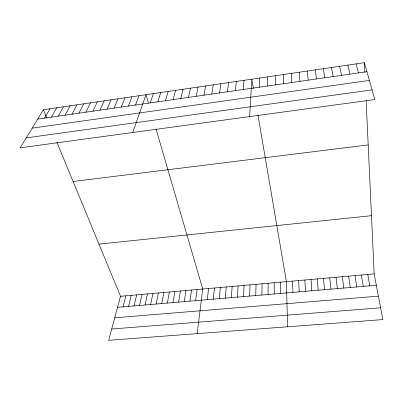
<?xml version="1.0" encoding="UTF-8"?>
<svg xmlns="http://www.w3.org/2000/svg" width="403" height="403" viewBox="0 0 403 403"><rect width="100%" height="100%" fill="white"/><g stroke="black" fill="none" stroke-linecap="round" stroke-linejoin="round"><path stroke-width="0.6" d="M268.045 294.502L268.126 283.254M267.36 86.041L267.476 76.882M261.874 295.026L262.081 283.788M255.729 295.55L256.056 284.317M259.305 87.199L259.633 78.036M249.603 296.074L250.051 284.85M243.493 296.593L244.062 285.379M249.628 116.588L251.825 79.179L253.437 88.615M237.407 297.112L238.097 285.903M231.347 297.631L232.153 286.427M243.306 89.506L244.052 80.318M225.302 298.144L226.229 286.951M219.282 298.658L220.325 287.475M235.362 90.65L236.309 81.456M213.278 299.167L214.441 287.994M207.298 299.676L208.578 288.513M197.153 333.629L202.734 289.027L156.107 129.287M227.453 91.788L228.602 82.585M195.626 300.673L197.132 289.525M189.929 301.157L191.546 290.019M219.58 92.922L220.93 83.708M184.257 301.64L185.979 290.508M178.6 302.119L180.433 291.001M211.741 94.05L213.288 84.832M172.963 302.603L174.902 291.49M167.341 303.081L169.391 291.974M203.938 95.179L205.686 85.945M161.739 303.56L163.895 292.462M156.157 304.033L158.414 292.946M196.17 96.297L198.11 87.053M150.591 304.507L152.954 293.429M145.045 304.98L147.513 293.908M188.433 97.41L190.569 88.161M139.514 305.449L142.088 294.386M134.003 305.922L136.677 294.865M128.507 306.386L131.287 295.344M180.735 98.518L183.063 89.259M123.031 306.854L125.912 295.817M56.858 142.219L120.552 296.291L108.659 340.323L382.85 319.584L374.17 273.884L366.156 100.695M173.068 99.622L175.587 90.358M165.437 100.72L168.147 91.451M157.84 101.818L160.737 92.534M150.279 102.906L153.357 93.617M132.743 132.496L146.007 94.695L148.475 103.138M135.534 105.027L138.975 95.728M128.356 106.065L131.967 96.755M121.207 107.092L124.985 97.778M114.084 108.12L118.039 98.795M106.997 109.142L111.117 99.808M99.934 110.155L104.226 100.821M92.902 111.168L97.36 101.828M85.899 112.18L90.524 102.83M78.928 113.183L83.713 103.828M71.981 114.185L76.933 104.825M65.069 115.177L70.177 105.813M58.183 116.17L63.447 106.8M51.322 117.157L56.747 107.782M44.491 118.144L50.073 108.76M43.428 109.737L20.15 147.82L374.825 99.551L364.398 62.677L43.428 109.737L46.819 117.933M37.691 119.122L366.947 71.699M32.18 128.139L369.41 80.404M26.22 137.886L372.085 89.864M73.094 181.486L368.201 144.924M98.987 244.127L371.475 215.686M120.552 296.291L374.17 273.884M117.575 307.318L376.337 285.279M114.744 317.806L378.397 296.145M111.712 329.019L380.613 307.796M356.116 63.891L358.433 72.923M347.875 65.095L349.96 74.142M339.674 66.299L341.527 75.356M331.508 67.497L333.135 76.565M367.758 274.448L369.783 285.838M257.91 114.82L286.392 281.637L287.581 326.788M361.365 275.012L363.254 286.392M323.377 68.691L324.778 77.769M354.998 275.576L356.746 286.946M348.65 276.136L350.262 287.5M342.328 276.695L343.804 288.049M315.282 69.875L316.461 78.968M336.026 277.254L337.366 288.598M329.745 277.808L330.954 289.142M307.227 71.059L308.184 80.162M323.488 278.362L324.561 289.686M317.252 278.911L318.194 290.231M299.207 72.233L299.943 81.346M311.035 279.46L311.846 290.77M304.844 280.009L305.524 291.309M291.223 73.401L291.742 82.529M298.668 280.553L299.222 291.848M364.398 62.677L364.856 72.585M292.518 281.098L292.946 292.382M283.274 74.57L283.576 83.703M280.281 282.176L280.453 293.444M275.36 75.729L275.45 84.877M274.191 282.715L274.236 293.973"/></g></svg>
